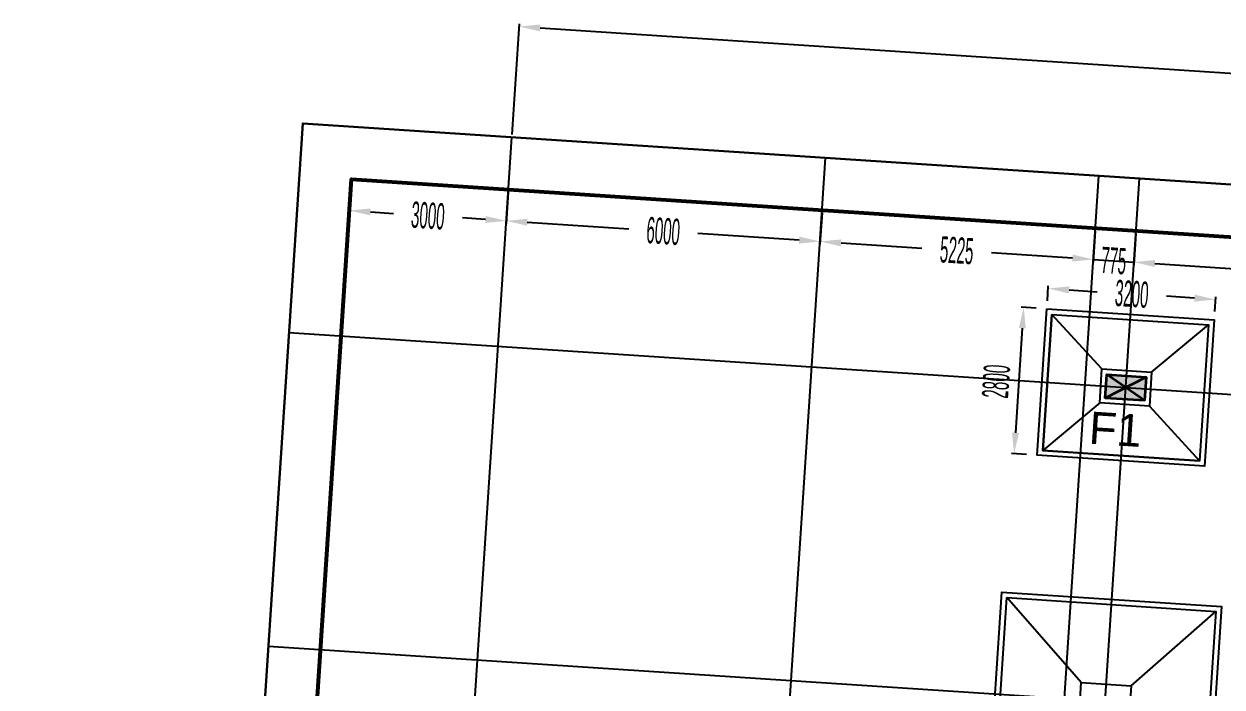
# Model space of a CAD drawing. Header units: millimetres. Extents: x -3092162 to 4513894, y -12317808 to 1849994.
# Drawn here: x 434143.27 to 434166.13, y -5893661.09 to -5893648.44 of the extents above; entities that cross this region are included whole.
import ezdxf

# ---------------------------------------------------------------- set-up
doc = ezdxf.new("R2010")
doc.units = ezdxf.units.MM
doc.header["$LTSCALE"] = 2
doc.header["$MEASUREMENT"] = 0
doc.header["$PDMODE"] = 34
doc.header["$PDSIZE"] = 500
doc.layers.add('cent lines', color=161, linetype='Continuous')
doc.layers.add('sree dim', color=7, linetype='Continuous')
for name, color, linetype, lineweight in [('coloumn', 10, 'Continuous', 35), ('FOUNDATIONS', 250, 'Continuous', 25), ('LINE', 250, 'Continuous', 20)]:
    doc.layers.add(name, color=color, linetype=linetype, lineweight=lineweight)
doc.styles.add('250', font='ARIALN.TTF', dxfattribs={"width": 0.5, "height": 150})
doc.styles.add('style3', font='arialbi.ttf')
doc.dimstyles.new('250', dxfattribs={"dimscale": 0, "dimtxt": 150, "dimasz": 50, "dimexe": 50, "dimexo": 50, "dimgap": 50, "dimtad": 1, "dimdec": 0, "dimzin": 0, "dimdsep": 46, "dimtxsty": '250', "dimblk": 'OBLIQUE', "dimcen": 100, "dimdle": 50, "dimclrd": 256, "dimclre": 256, "dimclrt": 256, "dimadec": 0, "dimazin": 2, "dimtfac": 1, "dimtdec": 0, "dimtofl": 0, "dimtmove": 1, "dimatfit": 0, "dimfxl": 50, "dimtolj": 1, "dimtzin": 0, "dimlwd": -1, "dimlwe": -1, "dimarcsym": 1})

# ---------------------------------------------------------------- blocks, each defined once
blk = doc.blocks.new('A$C59DD3E4C')
at = {"layer": 'coloumn', "ltscale": 100}
blk.add_hatch(color=252, dxfattribs=at).paths.add_polyline_path([(450, 750), (0, 750), (0, 0), (450, 0)])
at = {"layer": 'coloumn', "color": 252, "ltscale": 100}
for p, q in [((0, 750), (450, 750)), ((0, 0), (0, 750)), ((450, 750), (450, 0)), ((450, 0), (0, 0))]:
    blk.add_line(p, q, dxfattribs=at)
blk.add_lwpolyline([(450, 750), (0, 0), (0, 750), (450, 0)], dxfattribs=at)
blk = doc.blocks.new('*D431')
at = {"layer": 'Defpoints', "color": 0, "linetype": 'Continuous', "ltscale": 100, "transparency": 16777216}
for p in [(-2387306, -7813854), (-2387306, -7814131), (-2390506, -7814141)]:
    blk.add_point(p, dxfattribs=at)
at = {"layer": 'FOUNDATIONS', "ltscale": 100, "transparency": 16777216}
for p, q in [((-2390506, -7814091), (-2390506, -7813804)), ((-2390106, -7813854), (-2389568, -7813854)), ((-2387706, -7813854), (-2388244, -7813854)), ((-2387306, -7814081), (-2387306, -7813804))]:
    blk.add_line(p, q, dxfattribs=at)
at = {"layer": 'FOUNDATIONS', "linetype": 'Continuous', "ltscale": 100, "transparency": 16777216}
for points in [[(-2390106, -7813787), (-2390106, -7813920), (-2390506, -7813854)], [(-2387706, -7813787), (-2387706, -7813920), (-2387306, -7813854)]]:
    blk.add_solid(points, dxfattribs=at)
at = {"layer": 'FOUNDATIONS', "linetype": 'Continuous', "lineweight": 25, "ltscale": 100, "transparency": 16777216, "insert": (-2388906, -7813854), "char_height": 500, "attachment_point": 5, "style": '250'}
blk.add_mtext('\\A1;3200', dxfattribs=at)
blk = doc.blocks.new('*D432')
at = {"layer": 'Defpoints', "color": 0, "linetype": 'Continuous', "ltscale": 100, "transparency": 16777216}
for p in [(-2390658, -7814243), (-2390948, -7817043), (-2390658, -7817043)]:
    blk.add_point(p, dxfattribs=at)
at = {"layer": 'FOUNDATIONS', "ltscale": 100, "transparency": 16777216}
for p, q in [((-2390708, -7814243), (-2390998, -7814243)), ((-2390948, -7814643), (-2390948, -7816643)), ((-2390708, -7817043), (-2390998, -7817043))]:
    blk.add_line(p, q, dxfattribs=at)
at = {"layer": 'FOUNDATIONS', "linetype": 'Continuous', "ltscale": 100, "transparency": 16777216}
for points in [[(-2391015, -7814643), (-2390881, -7814643), (-2390948, -7814243)], [(-2391015, -7816643), (-2390881, -7816643), (-2390948, -7817043)]]:
    blk.add_solid(points, dxfattribs=at)
at = {"layer": 'FOUNDATIONS', "linetype": 'Continuous', "lineweight": 25, "ltscale": 100, "transparency": 16777216, "insert": (-2391379, -7815688), "char_height": 500, "attachment_point": 5, "rotation": 90, "style": '250'}
blk.add_mtext('\\A1;2800', dxfattribs=at)
blk = doc.blocks.new('*D469')
at = {"layer": 'Defpoints', "color": 0, "linetype": 'Continuous', "ltscale": 100, "transparency": 16777216}
for p in [(-2403906, -7812643), (-2400906, -7812643), (-2400906, -7813243)]:
    blk.add_point(p, dxfattribs=at)
at = {"layer": 'sree dim', "ltscale": 100, "transparency": 16777216}
for p, q in [((-2403906, -7812693), (-2403906, -7813293)), ((-2400906, -7812693), (-2400906, -7813293)), ((-2403506, -7813243), (-2403068, -7813243)), ((-2401306, -7813243), (-2401744, -7813243))]:
    blk.add_line(p, q, dxfattribs=at)
at = {"layer": 'sree dim', "linetype": 'Continuous', "ltscale": 100, "transparency": 16777216}
for points in [[(-2403506, -7813177), (-2403506, -7813310), (-2403906, -7813243)], [(-2401306, -7813177), (-2401306, -7813310), (-2400906, -7813243)]]:
    blk.add_solid(points, dxfattribs=at)
at = {"layer": 'sree dim', "linetype": 'Continuous', "lineweight": 25, "ltscale": 100, "transparency": 16777216, "insert": (-2402406, -7813243), "char_height": 500, "attachment_point": 5, "style": '250'}
blk.add_mtext('\\A1;3000', dxfattribs=at)
blk = doc.blocks.new('*D413')
at = {"layer": 'Defpoints', "color": 0, "linetype": 'Continuous', "ltscale": 100, "transparency": 16777216}
for p in [(-2400906, -7812643), (-2394906, -7812643), (-2394906, -7813243)]:
    blk.add_point(p, dxfattribs=at)
at = {"layer": 'sree dim', "ltscale": 100, "transparency": 16777216}
for p, q in [((-2400906, -7812693), (-2400906, -7813293)), ((-2394906, -7812693), (-2394906, -7813293)), ((-2400506, -7813243), (-2398567, -7813243)), ((-2395306, -7813243), (-2397245, -7813243))]:
    blk.add_line(p, q, dxfattribs=at)
at = {"layer": 'sree dim', "linetype": 'Continuous', "ltscale": 100, "transparency": 16777216}
for points in [[(-2400506, -7813177), (-2400506, -7813310), (-2400906, -7813243)], [(-2395306, -7813177), (-2395306, -7813310), (-2394906, -7813243)]]:
    blk.add_solid(points, dxfattribs=at)
at = {"layer": 'sree dim', "linetype": 'Continuous', "lineweight": 25, "ltscale": 100, "transparency": 16777216, "insert": (-2397906, -7813243), "char_height": 500, "attachment_point": 5, "style": '250'}
blk.add_mtext('\\A1;6000', dxfattribs=at)
blk = doc.blocks.new('*D414')
at = {"layer": 'Defpoints', "color": 0, "linetype": 'Continuous', "ltscale": 100, "transparency": 16777216}
for p in [(-2394906, -7812643), (-2389681, -7812643), (-2389681, -7813243)]:
    blk.add_point(p, dxfattribs=at)
at = {"layer": 'sree dim', "ltscale": 100, "transparency": 16777216}
for p, q in [((-2394906, -7812693), (-2394906, -7813293)), ((-2389681, -7812693), (-2389681, -7813293)), ((-2394506, -7813243), (-2392959, -7813243)), ((-2390081, -7813243), (-2391628, -7813243))]:
    blk.add_line(p, q, dxfattribs=at)
at = {"layer": 'sree dim', "linetype": 'Continuous', "ltscale": 100, "transparency": 16777216}
for points in [[(-2394506, -7813177), (-2394506, -7813310), (-2394906, -7813243)], [(-2390081, -7813177), (-2390081, -7813310), (-2389681, -7813243)]]:
    blk.add_solid(points, dxfattribs=at)
at = {"layer": 'sree dim', "linetype": 'Continuous', "lineweight": 25, "ltscale": 100, "transparency": 16777216, "insert": (-2392293, -7813243), "char_height": 500, "attachment_point": 5, "style": '250'}
blk.add_mtext('\\A1;5225', dxfattribs=at)
blk = doc.blocks.new('*D470')
at = {"layer": 'Defpoints', "color": 0, "linetype": 'Continuous', "ltscale": 100, "transparency": 16777216}
for p in [(-2389681, -7812643), (-2388906, -7812643), (-2388906, -7813243)]:
    blk.add_point(p, dxfattribs=at)
at = {"layer": 'sree dim', "ltscale": 100, "transparency": 16777216}
for p, q in [((-2389681, -7812693), (-2389681, -7813293)), ((-2388906, -7812693), (-2388906, -7813293)), ((-2389681, -7813243), (-2388906, -7813243))]:
    blk.add_line(p, q, dxfattribs=at)
at = {"layer": 'sree dim', "linetype": 'Continuous', "lineweight": 25, "ltscale": 100, "transparency": 16777216, "insert": (-2389293, -7813243), "char_height": 500, "attachment_point": 5, "style": '250'}
blk.add_mtext('\\A1;775', dxfattribs=at)
blk = doc.blocks.new('*D471')
at = {"layer": 'Defpoints', "color": 0, "linetype": 'Continuous', "ltscale": 100, "transparency": 16777216}
for p in [(-2388906, -7812643), (-2382906, -7812643), (-2382906, -7813243)]:
    blk.add_point(p, dxfattribs=at)
at = {"layer": 'sree dim', "ltscale": 100, "transparency": 16777216}
for p, q in [((-2388906, -7812693), (-2388906, -7813293)), ((-2382906, -7812693), (-2382906, -7813293)), ((-2388506, -7813243), (-2386567, -7813243)), ((-2383306, -7813243), (-2385245, -7813243))]:
    blk.add_line(p, q, dxfattribs=at)
at = {"layer": 'sree dim', "linetype": 'Continuous', "ltscale": 100, "transparency": 16777216}
for points in [[(-2388506, -7813177), (-2388506, -7813310), (-2388906, -7813243)], [(-2383306, -7813177), (-2383306, -7813310), (-2382906, -7813243)]]:
    blk.add_solid(points, dxfattribs=at)
at = {"layer": 'sree dim', "linetype": 'Continuous', "lineweight": 25, "ltscale": 100, "transparency": 16777216, "insert": (-2385906, -7813243), "char_height": 500, "attachment_point": 5, "style": '250'}
blk.add_mtext('\\A1;6000', dxfattribs=at)
blk = doc.blocks.new('*D556')
at = {"layer": 'Defpoints', "color": 0, "linetype": 'Continuous', "ltscale": 100, "transparency": 16777216}
for p in [(-2317376, -7809526), (-2400906, -7811643), (-2317376, -7811643)]:
    blk.add_point(p, dxfattribs=at)
at = {"layer": 'sree dim', "ltscale": 100, "transparency": 16777216}
for p, q in [((-2400906, -7811593), (-2400906, -7809476)), ((-2400506, -7809526), (-2359962, -7809526)), ((-2317776, -7809526), (-2358320, -7809526)), ((-2317376, -7811593), (-2317376, -7809476))]:
    blk.add_line(p, q, dxfattribs=at)
at = {"layer": 'sree dim', "linetype": 'Continuous', "ltscale": 100, "transparency": 16777216}
for points in [[(-2400506, -7809460), (-2400506, -7809593), (-2400906, -7809526)], [(-2317776, -7809460), (-2317776, -7809593), (-2317376, -7809526)]]:
    blk.add_solid(points, dxfattribs=at)
at = {"layer": 'sree dim', "linetype": 'Continuous', "lineweight": 25, "ltscale": 100, "transparency": 16777216, "insert": (-2359141, -7809526), "char_height": 500, "attachment_point": 5, "style": '250'}
blk.add_mtext('\\A1;83530', dxfattribs=at)
blk = doc.blocks.new('FKU')
at = {"layer": 'cent lines', "lineweight": 30, "ltscale": 0.01}
blk.add_lwpolyline([(-2404906.1, -7892742.9), (-2313726.1, -7892742.9), (-2313726.1, -7811642.9), (-2404906.1, -7811642.9)], close=True, dxfattribs=at)
at = {"layer": 'cent lines', "ltscale": 0.01}
for points in [[(-2400906.1, -7840192.9), (-2400906.1, -7811642.9)], [(-2394906.1, -7839692.9), (-2394906.1, -7811642.9)], [(-2389680.7, -7839692.9), (-2389680.7, -7811642.9)], [(-2388906.1, -7839692.9), (-2388906.1, -7811642.9)], [(-2404906.1, -7815642.9), (-2313726.1, -7815642.9)], [(-2404906.1, -7821642.9), (-2313726.1, -7821642.9)]]:
    blk.add_lwpolyline(points, dxfattribs=at)
at = {"layer": 'cent lines', "color": 1, "lineweight": 53, "ltscale": 0.01}
blk.add_lwpolyline([(-2314376.1, -7840192.9), (-2403906.1, -7840192.9), (-2403906.1, -7812642.9), (-2314376.1, -7812642.9)], close=True, dxfattribs=at)
at = {"layer": 'FOUNDATIONS', "linetype": 'Continuous', "lineweight": 25, "ltscale": 100}
for p, q in [((-2390406.1, -7814342.9), (-2390406.1, -7816942.9)), ((-2389381.1, -7815317.9), (-2390406.1, -7814342.9)), ((-2388431.1, -7815317.9), (-2387406.1, -7814342.9)), ((-2389381.1, -7815967.9), (-2390406.1, -7816942.9)), ((-2388431.1, -7815967.9), (-2387406.1, -7816942.9)), ((-2390406.1, -7816942.9), (-2387406.1, -7816942.9)), ((-2389381.1, -7821317.9), (-2390906.1, -7819792.9)), ((-2388431.1, -7821317.9), (-2386906.1, -7819792.9))]:
    blk.add_line(p, q, dxfattribs=at)
for points in [[(-2390506.1, -7814242.9), (-2387306.1, -7814242.9), (-2387306.1, -7817042.9), (-2390506.1, -7817042.9)], [(-2390406.1, -7814342.9), (-2387406.1, -7814342.9), (-2387406.1, -7816942.9), (-2390406.1, -7816942.9)], [(-2389381.1, -7815317.9), (-2388431.1, -7815317.9), (-2388431.1, -7815967.9), (-2389381.1, -7815967.9)], [(-2389281.1, -7815417.9), (-2388531.1, -7815417.9), (-2388531.1, -7815867.9), (-2389281.1, -7815867.9)], [(-2390906.1, -7819792.9), (-2386906.1, -7819792.9), (-2386906.1, -7823492.9), (-2390906.1, -7823492.9)], [(-2389381.1, -7821317.9), (-2388431.1, -7821317.9), (-2388431.1, -7821967.9), (-2389381.1, -7821967.9)]]:
    blk.add_lwpolyline(points, close=True, dxfattribs=at)
blk.add_lwpolyline([(-2391006.1, -7823394.1), (-2391006.1, -7819692.9), (-2386806.1, -7819692.9), (-2386806.1, -7823592.9), (-2388280.7, -7823592.9)], dxfattribs=at)
at = {"layer": 'coloumn', "lineweight": 70, "rotation": 270}
blk.add_blockref('A$C59DD3E4C', (-2389281.1, -7815417.9), dxfattribs=at)
at = {"layer": 'LINE', "lineweight": 25, "insert": (-2388547.3, -7816141.9), "char_height": 614.763, "width": 61500.785, "attachment_point": 3, "style": 'style3'}
blk.add_mtext('{\\fArial|b0|i0|c0|p34;F1}', dxfattribs=at)
at = {"layer": 'FOUNDATIONS', "linetype": 'Continuous', "lineweight": 25, "ltscale": 100}
dim = blk.add_linear_dim(base=(-2387306.1, -7813853.5), p1=(-2390506.1, -7814141), p2=(-2387306.1, -7814131), dimstyle='250', override={"dimscale": 1, "dimtxt": 600, "dimasz": 400, "dimtad": 0, "dimtfillclr": 256}, dxfattribs=at)
dim.commit()
dim.dimension.update_dxf_attribs({"geometry": '*D431', "text_midpoint": (-2388906.1, -7813853.5)})
dim = blk.add_linear_dim(base=(-2390948, -7817042.9), p1=(-2390658.5, -7814242.9), p2=(-2390658.5, -7817042.9), angle=90, dimstyle='250', override={"dimscale": 1, "dimtxt": 600, "dimasz": 400, "dimtad": 0, "dimtfillclr": 256}, dxfattribs=at)
dim.commit()
dim.dimension.update_dxf_attribs({"geometry": '*D432', "text_midpoint": (-2391379.3, -7815687.5), "dimtype": 128})
at = {"layer": 'sree dim', "linetype": 'Continuous', "lineweight": 25, "ltscale": 100}
for p1, p2, distance, picture, middle in [((-2400906.1, -7811642.9), (-2317376.1, -7811642.9), 2116.5, '*D556', (-2359141.1, -7809526.5)), ((-2403906.1, -7812642.9), (-2400906.1, -7812642.9), -600.5, '*D469', (-2402406.1, -7813243.4))]:
    dim = blk.add_aligned_dim(p1=p1, p2=p2, distance=distance, dimstyle='250', override={"dimscale": 1, "dimtxt": 600, "dimasz": 400, "dimtfillclr": 256}, dxfattribs=at)
    dim.commit()
    dim.dimension.update_dxf_attribs({"geometry": picture, "text_midpoint": middle})
for base, p1, p2, picture, middle in [((-2394906.1, -7813243.4), (-2400906.1, -7812642.9), (-2394906.1, -7812642.9), '*D413', (-2397906.1, -7813243.4)), ((-2389680.7, -7813243.4), (-2394906.1, -7812642.9), (-2389680.7, -7812642.9), '*D414', (-2392293.4, -7813243.4)), ((-2388906.1, -7813243.4), (-2389680.7, -7812642.9), (-2388906.1, -7812642.9), '*D470', (-2389293.4, -7813243.4)), ((-2382906.1, -7813243.4), (-2388906.1, -7812642.9), (-2382906.1, -7812642.9), '*D471', (-2385906.1, -7813243.4))]:
    dim = blk.add_linear_dim(base=base, p1=p1, p2=p2, angle=180, dimstyle='250', override={"dimscale": 1, "dimtxt": 600, "dimasz": 400, "dimtfillclr": 256}, dxfattribs=at)
    dim.commit()
    dim.dimension.update_dxf_attribs({"geometry": picture, "text_midpoint": middle})

msp = doc.modelspace()

# ---------------------------------------------------------------- block references
at = {"layer": 'FOUNDATIONS', "color": 0, "linetype": 'Continuous', "lineweight": 25, "xscale": 0.001000000000103515, "yscale": 0.001000000000103515, "zscale": 0.001000000000103515, "rotation": 356.2392210158609}
msp.add_blockref('FKU', (437060.691, -5886013.254, 3292.16), dxfattribs=at)

doc.saveas('drawing.dxf')
